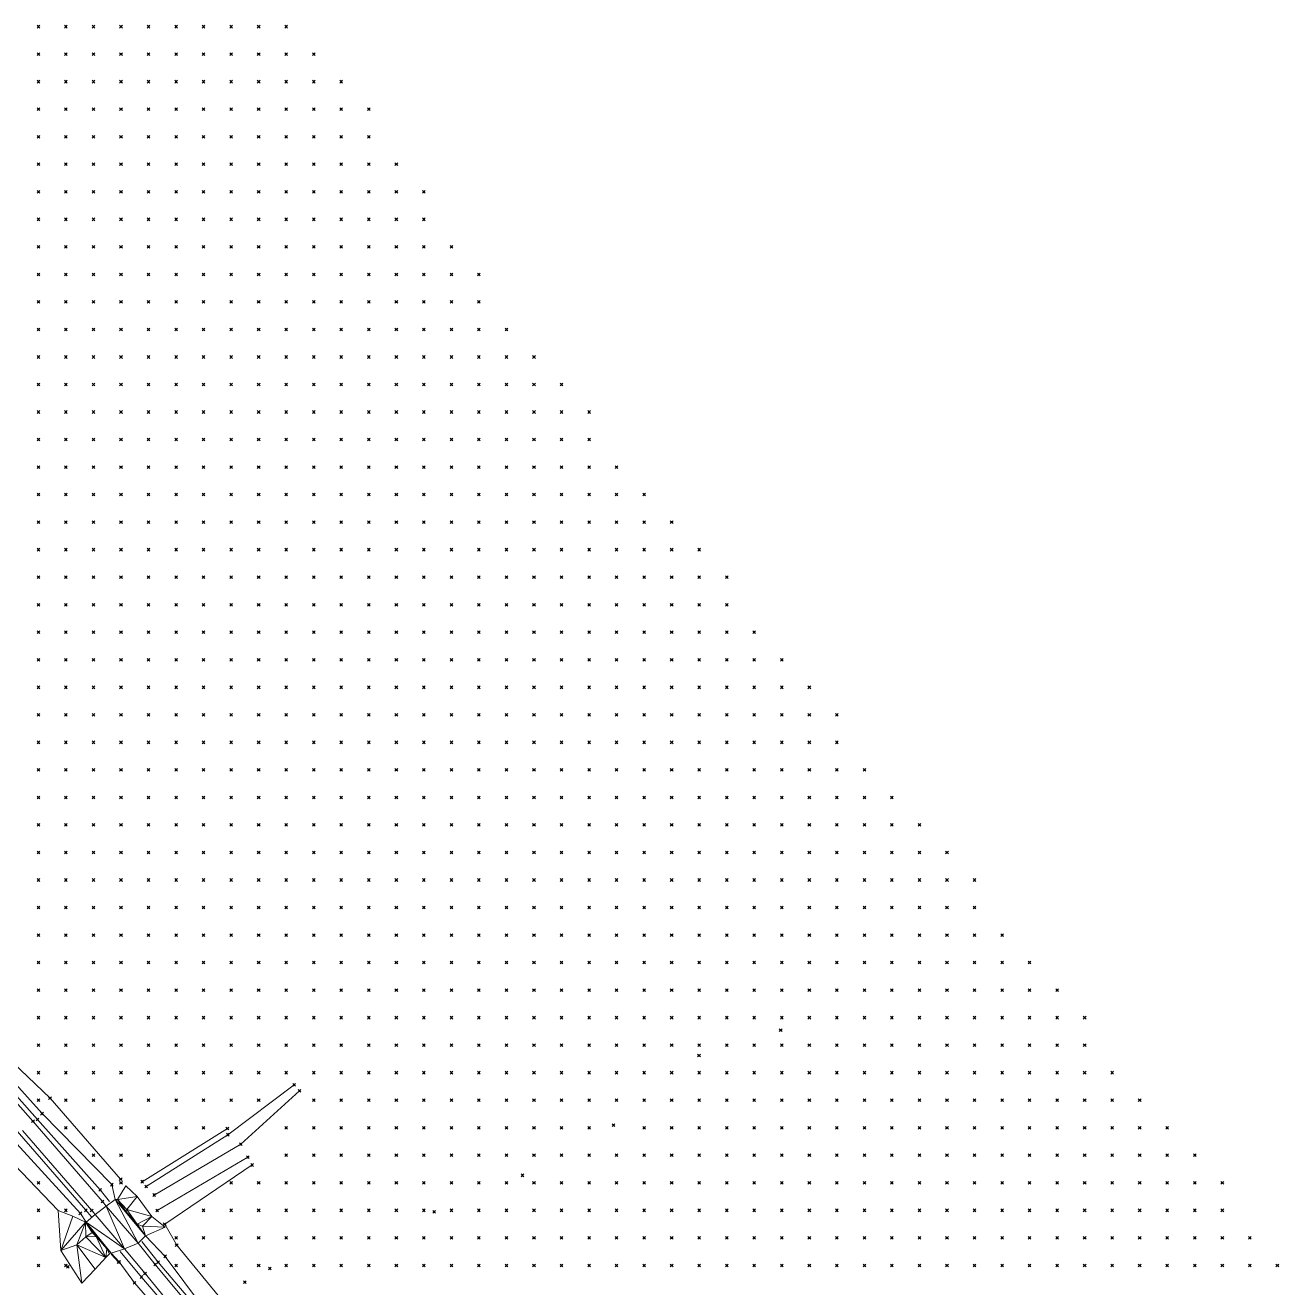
# Model space of a CAD drawing. Header units: metres. Extents: x 441556 to 446409, y 432338 to 461058.
# Drawn here: x 441931.6 to 442068.1, y 451917.7 to 452055.3 of the extents above; entities that cross this region are included whole.
import ezdxf

# ---------------------------------------------------------------- set-up
doc = ezdxf.new("R2010")
doc.units = ezdxf.units.M
doc.header["$MEASUREMENT"] = 0
doc.header["$PDMODE"] = 35
doc.header["$PDSIZE"] = 0.15
for name, color, linetype, lineweight in [('DTM-BRE-RevN2_UCGEN_MODEL', 5, 'Continuous', 0), ('DTM-BRE-RevN_GRP_CALE FERATA', 2, 'Continuous', 0), ('DTM-BRE-RevN_GRP_FIRUL APEI', 2, 'Continuous', 0), ('DTM-BRE-RevN_GRP_POD', 2, 'Continuous', 0), ('DTM-BRE-RevN_GRP_RAU', 2, 'Continuous', 0), ('DTM-BRE-RevN_GRP_TALUZ JOS', 2, 'Continuous', 0), ('DTM-BRE-RevN_GRP_TALUZ SUS', 2, 'Continuous', 0), ('DTM-BRE-RevN_YP_RevK_0YP', 1, 'Continuous', 0), ('DTM-BRE-RevN_YP_RevN', 1, 'Continuous', 30), ('DTM-NOK-RevN_LIDAR_co_lidar', 91, 'Continuous', 0), ('DTM-NOK-RevN_RTK', 32, 'Continuous', 0)]:
    doc.layers.add(name, color=color, linetype=linetype, lineweight=lineweight)

msp = doc.modelspace()

# ---------------------------------------------------------------- linework, layer by layer
at = {"layer": 'DTM-BRE-RevN2_UCGEN_MODEL'}
for points in [[(441941.62, 451927.352, 360.802), (441942.523, 451928.82, 360.574), (441943.789, 451927.661, 359.552)], [(441941.367, 451927.334, 361.214), (441940.386, 451926.61, 361.65), (441943.872, 451922.592, 361.688)], [(441942.551, 451926.062, 359.145), (441941.367, 451927.334, 361.214), (441941.62, 451927.352, 360.802)], [(441941.367, 451927.334, 361.214), (441943.872, 451922.592, 361.688), (441944.687, 451923.375, 361.2)], [(441942.551, 451926.062, 359.145), (441941.367, 451927.334, 361.214), (441944.687, 451923.375, 361.2)], [(441943.789, 451927.661, 359.552), (441942.664, 451926.247, 359.183), (441941.62, 451927.352, 360.802)], [(441941.62, 451927.352, 360.802), (441942.664, 451926.247, 359.183), (441942.551, 451926.062, 359.145)], [(441942.664, 451926.247, 359.183), (441943.789, 451927.661, 359.552), (441945.387, 451925.492, 359.364)], [(441935.173, 451926.157, 360.871), (441935.451, 451921.776, 358.366), (441936.764, 451925.532, 360.874)], [(441935.451, 451921.776, 358.366), (441938.135, 451924.892, 360.932), (441936.764, 451925.532, 360.874)], [(441939.19, 451925.725, 361.654), (441938.213, 451924.867, 361.218), (441942.386, 451921.984, 361.681)], [(441940.386, 451926.61, 361.65), (441939.19, 451925.725, 361.654), (441942.386, 451921.984, 361.681)], [(441942.386, 451921.984, 361.681), (441940.386, 451926.61, 361.65), (441943.872, 451922.592, 361.688)], [(441943.777, 451924.642, 359.118), (441942.551, 451926.062, 359.145), (441942.664, 451926.247, 359.183)], [(441943.777, 451924.642, 359.118), (441942.551, 451926.062, 359.145), (441944.687, 451923.375, 361.2)], [(441945.387, 451925.492, 359.364), (441943.777, 451924.642, 359.118), (441942.664, 451926.247, 359.183)], [(441945.387, 451925.492, 359.364), (441944.352, 451924.435, 359.238), (441943.777, 451924.642, 359.118)], [(441944.352, 451924.435, 359.238), (441945.387, 451925.492, 359.364), (441946.823, 451924.347, 361.043)], [(441937.182, 451922.415, 358.331), (441935.451, 451921.776, 358.366), (441938.135, 451924.892, 360.932)], [(441938.183, 451923.283, 358.402), (441937.182, 451922.415, 358.331), (441938.135, 451924.892, 360.932)], [(441938.213, 451924.867, 361.218), (441938.135, 451924.892, 360.932), (441938.866, 451923.744, 358.708)], [(441938.866, 451923.744, 358.708), (441938.135, 451924.892, 360.932), (441938.183, 451923.283, 358.402)], [(441940.956, 451921.492, 361.169), (441942.386, 451921.984, 361.681), (441938.213, 451924.867, 361.218)], [(441940.474, 451921.98, 358.492), (441940.956, 451921.492, 361.169), (441938.213, 451924.867, 361.218)], [(441938.213, 451924.867, 361.218), (441939.291, 451923.325, 358.752), (441940.474, 451921.98, 358.492)], [(441939.291, 451923.325, 358.752), (441938.866, 451923.744, 358.708), (441938.213, 451924.867, 361.218)], [(441944.352, 451924.435, 359.238), (441944.687, 451923.375, 361.2), (441943.777, 451924.642, 359.118)], [(441944.687, 451923.375, 361.2), (441944.352, 451924.435, 359.238), (441946.823, 451924.347, 361.043)], [(441940.36, 451921.038, 358.464), (441937.182, 451922.415, 358.331), (441938.183, 451923.283, 358.402)], [(441938.866, 451923.744, 358.708), (441939.291, 451923.325, 358.752), (441938.183, 451923.283, 358.402)], [(441939.291, 451923.325, 358.752), (441940.36, 451921.038, 358.464), (441938.183, 451923.283, 358.402)], [(441940.474, 451921.98, 358.492), (441940.36, 451921.038, 358.464), (441939.291, 451923.325, 358.752)], [(441937.182, 451922.415, 358.331), (441937.733, 451918.242, 358.432), (441935.451, 451921.776, 358.366)], [(441939.208, 451919.745, 358.492), (441937.733, 451918.242, 358.432), (441937.182, 451922.415, 358.331)], [(441939.208, 451919.745, 358.492), (441937.182, 451922.415, 358.331), (441940.36, 451921.038, 358.464)], [(441940.36, 451921.038, 358.464), (441940.474, 451921.98, 358.492), (441940.764, 451921.441, 358.719)], [(441940.956, 451921.492, 361.169), (441940.764, 451921.441, 358.719), (441940.474, 451921.98, 358.492)]]:
    msp.add_3dface(points, dxfattribs=at)
at = {"layer": 'DTM-BRE-RevN_GRP_CALE FERATA'}
for p, q in [((441924.395, 451944.933, 361.512), (441932.422, 451935.875, 361.552)), ((441932.422, 451935.875, 361.552), (441939.983, 451927.139, 361.634)), ((441938.816, 451926.144, 361.604), (441931.289, 451934.865, 361.566)), ((441939.983, 451927.139, 361.634), (441940.386, 451926.61, 361.65)), ((441939.19, 451925.725, 361.654), (441938.816, 451926.144, 361.604)), ((441944.629, 451919.269, 361.697), (441942.386, 451921.984, 361.681)), ((441943.872, 451922.592, 361.688), (441945.745, 451920.252, 361.714)), ((441945.745, 451920.252, 361.714), (441950.236, 451914.838, 361.68)), ((441949.115, 451913.843, 361.675), (441944.629, 451919.269, 361.697))]:
    msp.add_line(p, q, dxfattribs=at)
at = {"layer": 'DTM-BRE-RevN_GRP_FIRUL APEI'}
for p, q in [((441961.464, 451939.171, 363.512), (441955.053, 451933.384, 361.693)), ((441955.053, 451933.384, 361.693), (441945.619, 451927.832, 359.48))]:
    msp.add_line(p, q, dxfattribs=at)
at = {"layer": 'DTM-BRE-RevN_GRP_POD'}
for p, q in [((441938.213, 451924.867, 361.218), (441937.583, 451925.836, 360.895)), ((441941.823, 451920.556, 361.184), (441940.956, 451921.492, 361.169))]:
    msp.add_line(p, q, dxfattribs=at)
at = {"layer": 'DTM-BRE-RevN_GRP_RAU'}
for p, q in [((441960.868, 451939.839, 363.518), (441953.641, 451934.404, 361.78)), ((441953.641, 451934.404, 361.78), (441944.751, 451928.757, 359.699)), ((441955.836, 451931.962, 361.972), (441945.953, 451926.154, 359.562))]:
    msp.add_line(p, q, dxfattribs=at)
at = {"layer": 'DTM-BRE-RevN_GRP_TALUZ JOS'}
for p, q in [((441925.324, 451945.735, 361.128), (441933.409, 451936.698, 361.052)), ((441933.409, 451936.698, 361.052), (441941.022, 451928.963, 361.002)), ((441937.583, 451925.836, 360.895), (441929.852, 451934.264, 360.915)), ((441943.474, 451918.266, 361.182), (441941.823, 451920.556, 361.184)), ((441946.811, 451921.151, 361.162), (441951, 451915.557, 361.245)), ((441947.99, 451913.082, 361.202), (441943.474, 451918.266, 361.182))]:
    msp.add_line(p, q, dxfattribs=at)
at = {"layer": 'DTM-BRE-RevN_GRP_TALUZ SUS'}
for p, q in [((441932.908, 451936.055, 361.278), (441924.792, 451945.209, 361.317)), ((441939.742, 451928.404, 361.445), (441932.908, 451936.055, 361.278)), ((441953.597, 451935.072, 362.795), (441944.326, 451929.286, 360.66)), ((441930.705, 451934.804, 361.212), (441938.191, 451926.168, 361.412)), ((441956.299, 451931.104, 362.976), (441946.77, 451924.648, 361.181)), ((441940.754, 451927.144, 361.436), (441939.742, 451928.404, 361.445)), ((441938.191, 451926.168, 361.412), (441938.794, 451925.443, 361.411)), ((441946.069, 451920.528, 361.391), (441944.282, 451922.753, 361.406)), ((441941.92, 451921.685, 361.403), (441944.237, 451918.899, 361.398)), ((441950.703, 451915.04, 361.327), (441946.069, 451920.528, 361.391)), ((441944.237, 451918.899, 361.398), (441948.712, 451913.689, 361.355))]:
    msp.add_line(p, q, dxfattribs=at)
at = {"layer": 'DTM-BRE-RevN_YP_RevK_0YP'}
for p, q in [((441934.279, 451938.381, 362.046), (441925.955, 451946.355, 361.919)), ((441941.974, 451929.557, 361.007), (441934.279, 451938.381, 362.046)), ((441928.784, 451932.794, 360.762), (441935.173, 451926.157, 360.871)), ((441941.367, 451927.334, 361.214), (441941.022, 451928.963, 361.002)), ((441948.079, 451922.368, 361.608), (441946.77, 451924.648, 361.181)), ((441944.687, 451923.375, 361.2), (441946.811, 451921.151, 361.162)), ((441952.607, 451916.899, 362.294), (441948.079, 451922.368, 361.608))]:
    msp.add_line(p, q, dxfattribs=at)
at = {"layer": 'DTM-BRE-RevN_YP_RevN'}
msp.add_line((441941.735, 451920.507, 360.85), (441940.945, 451921.385, 359.426), dxfattribs=at)
at = {"layer": 'DTM-NOK-RevN_LIDAR_co_lidar'}
for p in [(441933.015, 452055.135, 414.56), (441936.014, 452055.135, 415.266), (441939.014, 452055.135, 413.991), (441942.013, 452055.135, 414.542), (441945.012, 452055.135, 414.851), (441948.012, 452055.135, 414.812), (441951.011, 452055.135, 415.49), (441954.011, 452055.135, 415.576), (441957.01, 452055.135, 416.649), (441960.009, 452055.135, 418.149), (441933.015, 452052.136, 412.038), (441936.014, 452052.136, 412.45), (441939.014, 452052.136, 411.665), (441942.013, 452052.136, 412), (441945.012, 452052.136, 412.941), (441948.012, 452052.136, 413.047), (441951.011, 452052.136, 414.37), (441954.011, 452052.136, 415.075), (441957.01, 452052.136, 416.332), (441960.009, 452052.136, 417.658), (441963.009, 452052.136, 417.973), (441933.015, 452049.136, 409.942), (441936.014, 452049.136, 410.897), (441939.014, 452049.136, 410.991), (441942.013, 452049.136, 411.181), (441945.012, 452049.136, 411.294), (441948.012, 452049.136, 411.591), (441951.011, 452049.136, 412.738), (441954.011, 452049.136, 413.819), (441957.01, 452049.136, 414.897), (441960.009, 452049.136, 416.356), (441963.009, 452049.136, 417.756), (441966.008, 452049.136, 417.94), (441933.015, 452046.137, 408.926), (441936.014, 452046.137, 409.014), (441939.014, 452046.137, 409.374), (441942.013, 452046.137, 410.432), (441945.012, 452046.137, 410.038), (441948.012, 452046.137, 410.558), (441951.011, 452046.137, 411.36), (441954.011, 452046.137, 412.25), (441957.01, 452046.137, 412.245), (441960.009, 452046.137, 414.327), (441963.009, 452046.137, 415.945), (441966.008, 452046.137, 417.405), (441969.007, 452046.137, 418.079), (441933.015, 452043.138, 407.864), (441936.014, 452043.138, 408.947), (441939.014, 452043.138, 408.967), (441942.013, 452043.138, 409.048), (441945.012, 452043.138, 409.253), (441948.012, 452043.138, 409.822), (441951.011, 452043.138, 410.898), (441954.011, 452043.138, 412.305), (441957.01, 452043.138, 412.257), (441960.009, 452043.138, 412.683), (441963.009, 452043.138, 413.537), (441966.008, 452043.138, 414.269), (441969.007, 452043.138, 414.773), (441933.015, 452040.138, 408.172), (441936.014, 452040.138, 408.244), (441939.014, 452040.138, 408.278), (441942.013, 452040.138, 408.377), (441945.012, 452040.138, 408.312), (441948.012, 452040.138, 408.389), (441951.011, 452040.138, 409.007), (441954.011, 452040.138, 410.968), (441957.01, 452040.138, 411.492), (441960.009, 452040.138, 411.544), (441963.009, 452040.138, 411.712), (441966.008, 452040.138, 413.275), (441969.007, 452040.138, 413.08), (441972.007, 452040.138, 414.856), (441933.015, 452037.139, 406.384), (441936.014, 452037.139, 408.115), (441939.014, 452037.139, 408.097), (441942.013, 452037.139, 408.083), (441945.012, 452037.139, 408.079), (441948.012, 452037.139, 407.984), (441951.011, 452037.139, 408.322), (441954.011, 452037.139, 409.278), (441957.01, 452037.139, 410.984), (441960.009, 452037.139, 411.063), (441963.009, 452037.139, 411.134), (441966.008, 452037.139, 412.695), (441969.007, 452037.139, 412.612), (441972.007, 452037.139, 414.395), (441975.006, 452037.139, 415.703), (441933.015, 452034.14, 403.721), (441936.014, 452034.14, 406.342), (441939.014, 452034.14, 408.038), (441942.013, 452034.14, 408.118), (441945.012, 452034.14, 408.133), (441948.012, 452034.14, 407.965), (441951.011, 452034.14, 407.878), (441954.011, 452034.14, 408.097), (441957.01, 452034.14, 410.529), (441960.009, 452034.14, 410.644), (441963.009, 452034.14, 410.699), (441966.008, 452034.14, 411.606), (441969.007, 452034.14, 412.052), (441972.007, 452034.14, 413.132), (441975.006, 452034.14, 414.326), (441933.015, 452031.14, 401.617), (441936.014, 452031.14, 403.634), (441939.014, 452031.14, 406.154), (441942.013, 452031.14, 407.512), (441945.012, 452031.14, 407.747), (441948.012, 452031.14, 407.644), (441951.011, 452031.14, 407.529), (441954.011, 452031.14, 408.008), (441957.01, 452031.14, 409.492), (441960.009, 452031.14, 410.255), (441963.009, 452031.14, 410.744), (441966.008, 452031.14, 410.941), (441969.007, 452031.14, 410.78), (441972.007, 452031.14, 410.816), (441975.006, 452031.14, 412.414), (441978.005, 452031.14, 414.373), (441933.015, 452028.141, 399.068), (441936.014, 452028.141, 401.158), (441939.014, 452028.141, 404.048), (441942.013, 452028.141, 406.896), (441945.012, 452028.141, 407.359), (441948.012, 452028.141, 407.427), (441951.011, 452028.141, 407.501), (441954.011, 452028.141, 407.286), (441957.01, 452028.141, 408.664), (441960.009, 452028.141, 410.28), (441963.009, 452028.141, 410.737), (441966.008, 452028.141, 410.158), (441969.007, 452028.141, 410.226), (441972.007, 452028.141, 409.879), (441975.006, 452028.141, 410.127), (441978.005, 452028.141, 411.575), (441981.005, 452028.141, 413.278), (441933.015, 452025.142, 397.859), (441936.014, 452025.142, 399.049), (441939.014, 452025.142, 401.021), (441942.013, 452025.142, 404.31), (441945.012, 452025.142, 406.563), (441948.012, 452025.142, 406.764), (441951.011, 452025.142, 405.643), (441954.011, 452025.142, 405.075), (441957.01, 452025.142, 405.526), (441960.009, 452025.142, 406.767), (441963.009, 452025.142, 408.552), (441966.008, 452025.142, 408.854), (441969.007, 452025.142, 409.199), (441972.007, 452025.142, 409.298), (441975.006, 452025.142, 409.267), (441978.005, 452025.142, 409.809), (441981.005, 452025.142, 411.12), (441933.015, 452022.142, 397.564), (441936.014, 452022.142, 398.403), (441939.014, 452022.142, 400.206), (441942.013, 452022.142, 402.43), (441945.012, 452022.142, 405.11), (441948.012, 452022.142, 405.192), (441951.011, 452022.142, 403.513), (441954.011, 452022.142, 401.746), (441957.01, 452022.142, 401.706), (441960.009, 452022.142, 402.237), (441963.009, 452022.142, 405.589), (441966.008, 452022.142, 407.485), (441969.007, 452022.142, 408.274), (441972.007, 452022.142, 408.9), (441975.006, 452022.142, 409.097), (441978.005, 452022.142, 409.24), (441981.005, 452022.142, 410.096), (441984.004, 452022.142, 411.379), (441933.015, 452019.143, 397.606), (441936.014, 452019.143, 398.487), (441939.014, 452019.143, 399.886), (441942.013, 452019.143, 401.709), (441945.012, 452019.143, 404.537), (441948.012, 452019.143, 404.588), (441951.011, 452019.143, 401.829), (441954.011, 452019.143, 400.303), (441957.01, 452019.143, 400.394), (441960.009, 452019.143, 401.224), (441963.009, 452019.143, 403.64), (441966.008, 452019.143, 405.623), (441969.007, 452019.143, 406.363), (441972.007, 452019.143, 407.778), (441975.006, 452019.143, 408.433), (441978.005, 452019.143, 408.728), (441981.005, 452019.143, 409.5), (441984.004, 452019.143, 410.707), (441987.003, 452019.143, 411.485), (441933.015, 452016.144, 398.2), (441936.014, 452016.144, 398.983), (441939.014, 452016.144, 399.152), (441942.013, 452016.144, 400.575), (441945.012, 452016.144, 404.11), (441948.012, 452016.144, 404.152), (441951.011, 452016.144, 400.713), (441954.011, 452016.144, 399.963), (441957.01, 452016.144, 400.279), (441960.009, 452016.144, 401.929), (441963.009, 452016.144, 402.834), (441966.008, 452016.144, 404.187), (441969.007, 452016.144, 405.021), (441972.007, 452016.144, 406.763), (441975.006, 452016.144, 407.479), (441978.005, 452016.144, 408.038), (441981.005, 452016.144, 408.833), (441984.004, 452016.144, 409.791), (441987.003, 452016.144, 410.447), (441990.003, 452016.144, 410.452), (441933.015, 452013.144, 398.44), (441936.014, 452013.144, 398.753), (441939.014, 452013.144, 398.125), (441942.013, 452013.144, 399.303), (441945.012, 452013.144, 402.752), (441948.012, 452013.144, 402.472), (441951.011, 452013.144, 400.634), (441954.011, 452013.144, 399.746), (441957.01, 452013.144, 400.201), (441960.009, 452013.144, 401.852), (441963.009, 452013.144, 402.49), (441966.008, 452013.144, 403.277), (441969.007, 452013.144, 404.373), (441972.007, 452013.144, 405.561), (441975.006, 452013.144, 406.118), (441978.005, 452013.144, 406.593), (441981.005, 452013.144, 407.155), (441984.004, 452013.144, 408.254), (441987.003, 452013.144, 409.274), (441990.003, 452013.144, 409.427), (441993.002, 452013.144, 409.303), (441933.015, 452010.145, 397.351), (441936.014, 452010.145, 396.971), (441939.014, 452010.145, 397.128), (441942.013, 452010.145, 398.368), (441945.012, 452010.145, 401.586), (441948.012, 452010.145, 401.938), (441951.011, 452010.145, 401.26), (441954.011, 452010.145, 400.13), (441957.01, 452010.145, 400.427), (441960.009, 452010.145, 401.288), (441963.009, 452010.145, 402.269), (441966.008, 452010.145, 402.78), (441969.007, 452010.145, 403.597), (441972.007, 452010.145, 404.082), (441975.006, 452010.145, 404.336), (441978.005, 452010.145, 404.464), (441981.005, 452010.145, 404.803), (441984.004, 452010.145, 406.12), (441987.003, 452010.145, 407.847), (441990.003, 452010.145, 408.684), (441993.002, 452010.145, 408.695), (441933.015, 452007.146, 395.013), (441936.014, 452007.146, 394.853), (441939.014, 452007.146, 396.334), (441942.013, 452007.146, 398.25), (441945.012, 452007.146, 401.094), (441948.012, 452007.146, 402.368), (441951.011, 452007.146, 401.605), (441954.011, 452007.146, 400.874), (441957.01, 452007.146, 400.664), (441960.009, 452007.146, 400.798), (441963.009, 452007.146, 401.52), (441966.008, 452007.146, 402.228), (441969.007, 452007.146, 402.846), (441972.007, 452007.146, 403.083), (441975.006, 452007.146, 403.073), (441978.005, 452007.146, 402.992), (441981.005, 452007.146, 403.234), (441984.004, 452007.146, 404.41), (441987.003, 452007.146, 406.485), (441990.003, 452007.146, 408.067), (441993.002, 452007.146, 408.357), (441996.001, 452007.146, 408.171), (441933.015, 452004.146, 391.666), (441936.014, 452004.146, 393.424), (441939.014, 452004.146, 395.313), (441942.013, 452004.146, 398.249), (441945.012, 452004.146, 400.265), (441948.012, 452004.146, 401.731), (441951.011, 452004.146, 401.142), (441954.011, 452004.146, 400.783), (441957.01, 452004.146, 400.071), (441960.009, 452004.146, 399.446), (441963.009, 452004.146, 399.742), (441966.008, 452004.146, 400.845), (441969.007, 452004.146, 402.077), (441972.007, 452004.146, 402.502), (441975.006, 452004.146, 402.652), (441978.005, 452004.146, 402.609), (441981.005, 452004.146, 402.515), (441984.004, 452004.146, 403.1), (441987.003, 452004.146, 404.837), (441990.003, 452004.146, 406.888), (441993.002, 452004.146, 407.897), (441996.001, 452004.146, 407.716), (441999.001, 452004.146, 407.397), (441933.015, 452001.147, 388.277), (441936.014, 452001.147, 392.732), (441939.014, 452001.147, 394.233), (441942.013, 452001.147, 396.967), (441945.012, 452001.147, 398.889), (441948.012, 452001.147, 400.46), (441951.011, 452001.147, 400.22), (441954.011, 452001.147, 399.73), (441957.01, 452001.147, 398.2), (441960.009, 452001.147, 397.256), (441963.009, 452001.147, 397.609), (441966.008, 452001.147, 398.541), (441969.007, 452001.147, 400.014), (441972.007, 452001.147, 401.377), (441975.006, 452001.147, 402.159), (441978.005, 452001.147, 402.387), (441981.005, 452001.147, 401.989), (441984.004, 452001.147, 401.757), (441987.003, 452001.147, 402.551), (441990.003, 452001.147, 404.275), (441993.002, 452001.147, 406.103), (441996.001, 452001.147, 407.049), (441999.001, 452001.147, 406.986), (442002, 452001.147, 406.51), (441933.015, 451998.148, 388.55), (441936.014, 451998.148, 393.164), (441939.014, 451998.148, 393.775), (441942.013, 451998.148, 395.592), (441945.012, 451998.148, 397.482), (441948.012, 451998.148, 398.556), (441951.011, 451998.148, 399.085), (441954.011, 451998.148, 398.715), (441957.01, 451998.148, 396.381), (441960.009, 451998.148, 396.234), (441963.009, 451998.148, 396.315), (441966.008, 451998.148, 396.514), (441969.007, 451998.148, 397.264), (441972.007, 451998.148, 399.336), (441975.006, 451998.148, 400.95), (441978.005, 451998.148, 401.725), (441981.005, 451998.148, 401.63), (441984.004, 451998.148, 401.202), (441987.003, 451998.148, 401.058), (441990.003, 451998.148, 401.406), (441993.002, 451998.148, 402.865), (441996.001, 451998.148, 404.781), (441999.001, 451998.148, 405.355), (442002, 451998.148, 405.365), (442004.999, 451998.148, 404.411), (441933.015, 451995.148, 392.653), (441936.014, 451995.148, 393.835), (441939.014, 451995.148, 393.679), (441942.013, 451995.148, 394.561), (441945.012, 451995.148, 396.309), (441948.012, 451995.148, 397.392), (441951.011, 451995.148, 397.414), (441954.011, 451995.148, 397.382), (441957.01, 451995.148, 396.259), (441960.009, 451995.148, 396.187), (441963.009, 451995.148, 396.285), (441966.008, 451995.148, 396.547), (441969.007, 451995.148, 397.27), (441972.007, 451995.148, 398.026), (441975.006, 451995.148, 399.311), (441978.005, 451995.148, 400.482), (441981.005, 451995.148, 400.873), (441984.004, 451995.148, 400.43), (441987.003, 451995.148, 399.78), (441990.003, 451995.148, 399.964), (441993.002, 451995.148, 401.043), (441996.001, 451995.148, 401.962), (441999.001, 451995.148, 402.888), (442002, 451995.148, 404.323), (442004.999, 451995.148, 403.843), (442007.999, 451995.148, 403.348), (441933.015, 451992.149, 391.282), (441936.014, 451992.149, 393.442), (441939.014, 451992.149, 393.055), (441942.013, 451992.149, 393.277), (441945.012, 451992.149, 394.66), (441948.012, 451992.149, 396.066), (441951.011, 451992.149, 396.097), (441954.011, 451992.149, 396.005), (441957.01, 451992.149, 396.128), (441960.009, 451992.149, 396.105), (441963.009, 451992.149, 396.037), (441966.008, 451992.149, 396.074), (441969.007, 451992.149, 396.859), (441972.007, 451992.149, 397.483), (441975.006, 451992.149, 397.717), (441978.005, 451992.149, 398.871), (441981.005, 451992.149, 399.42), (441984.004, 451992.149, 398.888), (441987.003, 451992.149, 398.594), (441990.003, 451992.149, 398.815), (441993.002, 451992.149, 399.285), (441996.001, 451992.149, 400.11), (441999.001, 451992.149, 400.944), (442002, 451992.149, 400.831), (442004.999, 451992.149, 399.179), (442007.999, 451992.149, 397.858), (441933.015, 451989.149, 388.543), (441936.014, 451989.149, 391.974), (441939.014, 451989.149, 391.484), (441942.013, 451989.149, 392.302), (441945.012, 451989.149, 391.903), (441948.012, 451989.149, 394.412), (441951.011, 451989.149, 394.066), (441954.011, 451989.149, 395.187), (441957.01, 451989.149, 395.863), (441960.009, 451989.149, 396.007), (441963.009, 451989.149, 396.01), (441966.008, 451989.149, 395.922), (441969.007, 451989.149, 395.674), (441972.007, 451989.149, 395.506), (441975.006, 451989.149, 395.246), (441978.005, 451989.149, 396.397), (441981.005, 451989.149, 397.695), (441984.004, 451989.149, 397.914), (441987.003, 451989.149, 397.89), (441990.003, 451989.149, 398.136), (441993.002, 451989.149, 398.073), (441996.001, 451989.149, 397.471), (441999.001, 451989.149, 396.542), (442002, 451989.149, 394.995), (442004.999, 451989.149, 393.155), (442007.999, 451989.149, 391.31), (442010.998, 451989.149, 390.9), (441933.015, 451986.15, 385.237), (441936.014, 451986.15, 387.687), (441939.014, 451986.15, 391.21), (441942.013, 451986.15, 390.802), (441945.012, 451986.15, 390.427), (441948.012, 451986.15, 391.956), (441951.011, 451986.15, 392.846), (441954.011, 451986.15, 393.859), (441957.01, 451986.15, 394.611), (441960.009, 451986.15, 395.462), (441963.009, 451986.15, 395.634), (441966.008, 451986.15, 395.308), (441969.007, 451986.15, 394.713), (441972.007, 451986.15, 393.845), (441975.006, 451986.15, 393.992), (441978.005, 451986.15, 395.27), (441981.005, 451986.15, 396.764), (441984.004, 451986.15, 397.159), (441987.003, 451986.15, 396.763), (441990.003, 451986.15, 396.428), (441993.002, 451986.15, 395.822), (441996.001, 451986.15, 394.413), (441999.001, 451986.15, 392.381), (442002, 451986.15, 390.933), (442004.999, 451986.15, 390.113), (442007.999, 451986.15, 389.037), (442010.998, 451986.15, 388.935), (442013.997, 451986.15, 389.205), (441933.015, 451983.151, 382.599), (441936.014, 451983.151, 384.376), (441939.014, 451983.151, 386.272), (441942.013, 451983.151, 386.646), (441945.012, 451983.151, 387.492), (441948.012, 451983.151, 388.349), (441951.011, 451983.151, 389.56), (441954.011, 451983.151, 391.388), (441957.01, 451983.151, 392.886), (441960.009, 451983.151, 394.63), (441963.009, 451983.151, 395.281), (441966.008, 451983.151, 395.035), (441969.007, 451983.151, 394.958), (441972.007, 451983.151, 394.473), (441975.006, 451983.151, 394.631), (441978.005, 451983.151, 395.01), (441981.005, 451983.151, 395.179), (441984.004, 451983.151, 394.553), (441987.003, 451983.151, 393.136), (441990.003, 451983.151, 391.847), (441993.002, 451983.151, 390.943), (441996.001, 451983.151, 390.049), (441999.001, 451983.151, 389.182), (442002, 451983.151, 388.521), (442004.999, 451983.151, 388.622), (442007.999, 451983.151, 388.577), (442010.998, 451983.151, 389.001), (442013.997, 451983.151, 389.071), (442016.997, 451983.151, 389.032), (441933.015, 451980.151, 378.963), (441936.014, 451980.151, 382.66), (441939.014, 451980.151, 383.833), (441942.013, 451980.151, 385.373), (441945.012, 451980.151, 385.251), (441948.012, 451980.151, 385.64), (441951.011, 451980.151, 385.616), (441954.011, 451980.151, 387.887), (441957.01, 451980.151, 385.317), (441960.009, 451980.151, 390.907), (441963.009, 451980.151, 393.867), (441966.008, 451980.151, 394.564), (441969.007, 451980.151, 395.105), (441972.007, 451980.151, 394.98), (441975.006, 451980.151, 394.283), (441978.005, 451980.151, 393.542), (441981.005, 451980.151, 392.516), (441984.004, 451980.151, 391.185), (441987.003, 451980.151, 389.065), (441990.003, 451980.151, 386.94), (441993.002, 451980.151, 386.369), (441996.001, 451980.151, 386.668), (441999.001, 451980.151, 386.653), (442002, 451980.151, 386.547), (442004.999, 451980.151, 387.812), (442007.999, 451980.151, 388.729), (442010.998, 451980.151, 389.437), (442013.997, 451980.151, 388.948), (442016.997, 451980.151, 388.411), (442019.996, 451980.151, 388.528), (441933.015, 451977.152, 377.598), (441936.014, 451977.152, 379.221), (441939.014, 451977.152, 381.035), (441942.013, 451977.152, 383.264), (441945.012, 451977.152, 385.483), (441948.012, 451977.152, 386.334), (441951.011, 451977.152, 385.648), (441954.011, 451977.152, 384.618), (441957.01, 451977.152, 383.669), (441960.009, 451977.152, 386.854), (441963.009, 451977.152, 391.211), (441966.008, 451977.152, 392.335), (441969.007, 451977.152, 393.991), (441972.007, 451977.152, 393.559), (441975.006, 451977.152, 392.009), (441978.005, 451977.152, 390.3), (441981.005, 451977.152, 388.914), (441984.004, 451977.152, 386.218), (441987.003, 451977.152, 384.168), (441990.003, 451977.152, 384.527), (441993.002, 451977.152, 384.774), (441996.001, 451977.152, 384.476), (441999.001, 451977.152, 384.845), (442002, 451977.152, 385.712), (442004.999, 451977.152, 387.136), (442007.999, 451977.152, 388.26), (442010.998, 451977.152, 388.767), (442013.997, 451977.152, 387.745), (442016.997, 451977.152, 387.332), (442019.996, 451977.152, 387.927), (441933.015, 451974.153, 376.178), (441936.014, 451974.153, 377.858), (441939.014, 451974.153, 379.84), (441942.013, 451974.153, 382.147), (441945.012, 451974.153, 385.136), (441948.012, 451974.153, 385.695), (441951.011, 451974.153, 385.044), (441954.011, 451974.153, 383.553), (441957.01, 451974.153, 381.903), (441960.009, 451974.153, 381.867), (441963.009, 451974.153, 386.538), (441966.008, 451974.153, 390.348), (441969.007, 451974.153, 389.012), (441972.007, 451974.153, 388.491), (441975.006, 451974.153, 387.414), (441978.005, 451974.153, 385.093), (441981.005, 451974.153, 382.846), (441984.004, 451974.153, 382.013), (441987.003, 451974.153, 382.686), (441990.003, 451974.153, 383.814), (441993.002, 451974.153, 384.416), (441996.001, 451974.153, 384.378), (441999.001, 451974.153, 384.157), (442002, 451974.153, 384.137), (442004.999, 451974.153, 385.108), (442007.999, 451974.153, 385.208), (442010.998, 451974.153, 385.318), (442013.997, 451974.153, 385.152), (442016.997, 451974.153, 386.741), (442019.996, 451974.153, 387.603), (442022.995, 451974.153, 387.726), (441933.015, 451971.153, 375.593), (441936.014, 451971.153, 377.043), (441939.014, 451971.153, 378.752), (441942.013, 451971.153, 380.818), (441945.012, 451971.153, 383.176), (441948.012, 451971.153, 384.57), (441951.011, 451971.153, 383.043), (441954.011, 451971.153, 381.798), (441957.01, 451971.153, 381.381), (441960.009, 451971.153, 381.347), (441963.009, 451971.153, 384.54), (441966.008, 451971.153, 385.465), (441969.007, 451971.153, 382.606), (441972.007, 451971.153, 381.513), (441975.006, 451971.153, 381.192), (441978.005, 451971.153, 379.234), (441981.005, 451971.153, 379.211), (441984.004, 451971.153, 379.995), (441987.003, 451971.153, 380.086), (441990.003, 451971.153, 381.125), (441993.002, 451971.153, 382.824), (441996.001, 451971.153, 383.798), (441999.001, 451971.153, 383.703), (442002, 451971.153, 383.219), (442004.999, 451971.153, 381.943), (442007.999, 451971.153, 382.134), (442010.998, 451971.153, 383.377), (442013.997, 451971.153, 384.296), (442016.997, 451971.153, 386.438), (442019.996, 451971.153, 387.284), (442022.995, 451971.153, 390.388), (442025.995, 451971.153, 392.477), (441933.015, 451968.154, 375.414), (441936.014, 451968.154, 376.944), (441939.014, 451968.154, 378.027), (441942.013, 451968.154, 378.857), (441945.012, 451968.154, 380.398), (441948.012, 451968.154, 381.727), (441951.011, 451968.154, 381.087), (441954.011, 451968.154, 380.692), (441957.01, 451968.154, 380.8), (441960.009, 451968.154, 381.007), (441963.009, 451968.154, 379.758), (441966.008, 451968.154, 376.013), (441969.007, 451968.154, 374.383), (441972.007, 451968.154, 375.32), (441975.006, 451968.154, 374.451), (441978.005, 451968.154, 375.125), (441981.005, 451968.154, 376.672), (441984.004, 451968.154, 377.553), (441987.003, 451968.154, 377.829), (441990.003, 451968.154, 377.445), (441993.002, 451968.154, 377.58), (441996.001, 451968.154, 379.717), (441999.001, 451968.154, 382.772), (442002, 451968.154, 383.595), (442004.999, 451968.154, 382.265), (442007.999, 451968.154, 381.245), (442010.998, 451968.154, 382.241), (442013.997, 451968.154, 383.873), (442016.997, 451968.154, 388.884), (442019.996, 451968.154, 392.052), (442022.995, 451968.154, 393.919), (442025.995, 451968.154, 395.446), (442028.994, 451968.154, 397.163), (441933.015, 451965.155, 374.708), (441936.014, 451965.155, 376.165), (441939.014, 451965.155, 377.949), (441942.013, 451965.155, 378.445), (441945.012, 451965.155, 378.85), (441948.012, 451965.155, 379.356), (441951.011, 451965.155, 379.405), (441954.011, 451965.155, 380.247), (441957.01, 451965.155, 380.448), (441960.009, 451965.155, 380.689), (441963.009, 451965.155, 376.438), (441966.008, 451965.155, 373.322), (441969.007, 451965.155, 371.944), (441972.007, 451965.155, 372.101), (441975.006, 451965.155, 371.975), (441978.005, 451965.155, 372.876), (441981.005, 451965.155, 373.884), (441984.004, 451965.155, 375.059), (441987.003, 451965.155, 375.51), (441990.003, 451965.155, 375.187), (441993.002, 451965.155, 375.531), (441996.001, 451965.155, 378.282), (441999.001, 451965.155, 384.331), (442002, 451965.155, 386.3), (442004.999, 451965.155, 385.331), (442007.999, 451965.155, 382.378), (442010.998, 451965.155, 382.071), (442013.997, 451965.155, 386.204), (442016.997, 451965.155, 391.848), (442019.996, 451965.155, 394.039), (442022.995, 451965.155, 394.927), (442025.995, 451965.155, 395.841), (442028.994, 451965.155, 397.365), (442031.993, 451965.155, 397.415), (441933.015, 451962.155, 373.663), (441936.014, 451962.155, 374.825), (441939.014, 451962.155, 376.186), (441942.013, 451962.155, 377.998), (441945.012, 451962.155, 377.912), (441948.012, 451962.155, 377.377), (441951.011, 451962.155, 378.206), (441954.011, 451962.155, 379.56), (441957.01, 451962.155, 380.01), (441960.009, 451962.155, 380.18), (441963.009, 451962.155, 376.53), (441966.008, 451962.155, 372.674), (441969.007, 451962.155, 371.006), (441972.007, 451962.155, 370.632), (441975.006, 451962.155, 370.678), (441978.005, 451962.155, 371.165), (441981.005, 451962.155, 371.833), (441984.004, 451962.155, 373.1), (441987.003, 451962.155, 374.679), (441990.003, 451962.155, 375.29), (441993.002, 451962.155, 376.176), (441996.001, 451962.155, 380.195), (441999.001, 451962.155, 385.85), (442002, 451962.155, 388.478), (442004.999, 451962.155, 387.088), (442007.999, 451962.155, 385.216), (442010.998, 451962.155, 386.79), (442013.997, 451962.155, 390.956), (442016.997, 451962.155, 392.275), (442019.996, 451962.155, 393.594), (442022.995, 451962.155, 394.832), (442025.995, 451962.155, 395.44), (442028.994, 451962.155, 397.373), (442031.993, 451962.155, 398.35), (442034.993, 451962.155, 399.728), (441933.015, 451959.156, 370.86), (441936.014, 451959.156, 371.041), (441939.014, 451959.156, 372.636), (441942.013, 451959.156, 375.085), (441945.012, 451959.156, 377.619), (441948.012, 451959.156, 377.447), (441951.011, 451959.156, 377.947), (441954.011, 451959.156, 379.024), (441957.01, 451959.156, 379.581), (441960.009, 451959.156, 377.149), (441963.009, 451959.156, 373.702), (441966.008, 451959.156, 371.552), (441969.007, 451959.156, 370.445), (441972.007, 451959.156, 370.209), (441975.006, 451959.156, 370.342), (441978.005, 451959.156, 370.533), (441981.005, 451959.156, 370.757), (441984.004, 451959.156, 371.696), (441987.003, 451959.156, 373.235), (441990.003, 451959.156, 374.485), (441993.002, 451959.156, 376.757), (441996.001, 451959.156, 381.598), (441999.001, 451959.156, 386.144), (442002, 451959.156, 387.756), (442004.999, 451959.156, 388.205), (442007.999, 451959.156, 388.846), (442010.998, 451959.156, 392.044), (442013.997, 451959.156, 392.885), (442016.997, 451959.156, 392.714), (442019.996, 451959.156, 393.966), (442022.995, 451959.156, 394.814), (442025.995, 451959.156, 396.111), (442028.994, 451959.156, 397.748), (442031.993, 451959.156, 399.684), (442034.993, 451959.156, 400.984), (441933.015, 451956.157, 365.591), (441936.014, 451956.157, 365.635), (441939.014, 451956.157, 369.153), (441942.013, 451956.157, 371.041), (441945.012, 451956.157, 373.854), (441948.012, 451956.157, 377.767), (441951.011, 451956.157, 376.73), (441954.011, 451956.157, 375.889), (441957.01, 451956.157, 375.411), (441960.009, 451956.157, 372.337), (441963.009, 451956.157, 370.422), (441966.008, 451956.157, 370.049), (441969.007, 451956.157, 369.84), (441972.007, 451956.157, 369.955), (441975.006, 451956.157, 370.216), (441978.005, 451956.157, 370.418), (441981.005, 451956.157, 370.473), (441984.004, 451956.157, 370.828), (441987.003, 451956.157, 372.106), (441990.003, 451956.157, 374.108), (441993.002, 451956.157, 376.625), (441996.001, 451956.157, 380.527), (441999.001, 451956.157, 385.171), (442002, 451956.157, 387.947), (442004.999, 451956.157, 390.127), (442007.999, 451956.157, 391.461), (442010.998, 451956.157, 393.668), (442013.997, 451956.157, 394.133), (442016.997, 451956.157, 394.399), (442019.996, 451956.157, 395.475), (442022.995, 451956.157, 395.95), (442025.995, 451956.157, 397.386), (442028.994, 451956.157, 398.308), (442031.993, 451956.157, 400.444), (442034.993, 451956.157, 401.867), (442037.992, 451956.157, 402.802), (441933.015, 451953.157, 362.663), (441936.014, 451953.157, 362.977), (441939.014, 451953.157, 365.525), (441942.013, 451953.157, 366.446), (441945.012, 451953.157, 369.715), (441948.012, 451953.157, 373.09), (441951.011, 451953.157, 371.676), (441954.011, 451953.157, 371.049), (441957.01, 451953.157, 369.251), (441960.009, 451953.157, 366.766), (441963.009, 451953.157, 367.3), (441966.008, 451953.157, 368.662), (441969.007, 451953.157, 368.898), (441972.007, 451953.157, 369.143), (441975.006, 451953.157, 369.539), (441978.005, 451953.157, 370.072), (441981.005, 451953.157, 370.349), (441984.004, 451953.157, 370.427), (441987.003, 451953.157, 371.554), (441990.003, 451953.157, 373.367), (441993.002, 451953.157, 375.508), (441996.001, 451953.157, 380.432), (441999.001, 451953.157, 386.953), (442002, 451953.157, 390.14), (442004.999, 451953.157, 392.391), (442007.999, 451953.157, 393.036), (442010.998, 451953.157, 393.928), (442013.997, 451953.157, 394.173), (442016.997, 451953.157, 394.654), (442019.996, 451953.157, 396.174), (442022.995, 451953.157, 397.149), (442025.995, 451953.157, 398.201), (442028.994, 451953.157, 399.03), (442031.993, 451953.157, 401), (442034.993, 451953.157, 401.983), (442037.992, 451953.157, 402.882), (442040.991, 451953.157, 403.508), (441933.015, 451950.158, 362.075), (441936.014, 451950.158, 362.267), (441939.014, 451950.158, 362.954), (441942.013, 451950.158, 363.756), (441945.012, 451950.158, 366.469), (441948.012, 451950.158, 367.419), (441951.011, 451950.158, 367.01), (441954.011, 451950.158, 366.219), (441957.01, 451950.158, 365.113), (441960.009, 451950.158, 364.241), (441963.009, 451950.158, 365.493), (441966.008, 451950.158, 367.291), (441969.007, 451950.158, 367.975), (441972.007, 451950.158, 368.334), (441975.006, 451950.158, 368.934), (441978.005, 451950.158, 369.637), (441981.005, 451950.158, 370.031), (441984.004, 451950.158, 370.17), (441987.003, 451950.158, 370.751), (441990.003, 451950.158, 372.092), (441993.002, 451950.158, 374.729), (441996.001, 451950.158, 380.923), (441999.001, 451950.158, 388.985), (442002, 451950.158, 391.732), (442004.999, 451950.158, 393.051), (442007.999, 451950.158, 393.545), (442010.998, 451950.158, 393.82), (442013.997, 451950.158, 393.763), (442016.997, 451950.158, 394.722), (442019.996, 451950.158, 396.143), (442022.995, 451950.158, 397.774), (442025.995, 451950.158, 398.695), (442028.994, 451950.158, 399.397), (442031.993, 451950.158, 400.411), (442034.993, 451950.158, 401.345), (442037.992, 451950.158, 402.823), (442040.991, 451950.158, 403.806), (442043.991, 451950.158, 404.51), (441933.015, 451947.159, 361.966), (441936.014, 451947.159, 362.006), (441939.014, 451947.159, 362.113), (441942.013, 451947.159, 362.533), (441945.012, 451947.159, 363.256), (441948.012, 451947.159, 364.306), (441951.011, 451947.159, 364.408), (441954.011, 451947.159, 363.871), (441957.01, 451947.159, 363.901), (441960.009, 451947.159, 364.116), (441963.009, 451947.159, 364.792), (441966.008, 451947.159, 366.078), (441969.007, 451947.159, 367.01), (441972.007, 451947.159, 367.918), (441975.006, 451947.159, 369.038), (441978.005, 451947.159, 369.548), (441981.005, 451947.159, 369.617), (441984.004, 451947.159, 369.868), (441987.003, 451947.159, 370.186), (441990.003, 451947.159, 371.87), (441993.002, 451947.159, 376.048), (441996.001, 451947.159, 383.012), (441999.001, 451947.159, 390.871), (442002, 451947.159, 392.285), (442004.999, 451947.159, 392.892), (442007.999, 451947.159, 393.165), (442010.998, 451947.159, 393.186), (442013.997, 451947.159, 393.692), (442016.997, 451947.159, 394.437), (442019.996, 451947.159, 395.142), (442022.995, 451947.159, 397.18), (442025.995, 451947.159, 398.518), (442028.994, 451947.159, 399.344), (442031.993, 451947.159, 399.909), (442034.993, 451947.159, 401.1), (442037.992, 451947.159, 403.114), (442040.991, 451947.159, 404.045), (442043.991, 451947.159, 404.435), (442046.99, 451947.159, 405.416), (441933.015, 451944.159, 362.322), (441936.014, 451944.159, 362.062), (441939.014, 451944.159, 362.043), (441942.013, 451944.159, 361.918), (441945.012, 451944.159, 361.367), (441948.012, 451944.159, 362.928), (441951.011, 451944.159, 363.134), (441954.011, 451944.159, 363.558), (441957.01, 451944.159, 363.841), (441960.009, 451944.159, 364.103), (441963.009, 451944.159, 364.478), (441966.008, 451944.159, 365.585), (441969.007, 451944.159, 366.357), (441972.007, 451944.159, 367.964), (441975.006, 451944.159, 369.063), (441978.005, 451944.159, 369.181), (441981.005, 451944.159, 369.186), (441984.004, 451944.159, 369.445), (441987.003, 451944.159, 370.555), (441990.003, 451944.159, 373.046), (441993.002, 451944.159, 378.033), (441996.001, 451944.159, 385.866), (441999.001, 451944.159, 391.723), (442002, 451944.159, 392.286), (442004.999, 451944.159, 392.65), (442007.999, 451944.159, 392.769), (442010.998, 451944.159, 392.695), (442013.997, 451944.159, 393.447), (442016.997, 451944.159, 393.73), (442019.996, 451944.159, 394.437), (442022.995, 451944.159, 396.544), (442025.995, 451944.159, 398.265), (442028.994, 451944.159, 399.138), (442031.993, 451944.159, 400.151), (442034.993, 451944.159, 401.327), (442037.992, 451944.159, 403.274), (442040.991, 451944.159, 404.029), (442043.991, 451944.159, 404.158), (442046.99, 451944.159, 405.255), (441933.015, 451941.16, 362.182), (441936.014, 451941.16, 362.101), (441939.014, 451941.16, 361.982), (441942.013, 451941.16, 361.753), (441945.012, 451941.16, 360.873), (441948.012, 451941.16, 361.631), (441951.011, 451941.16, 362.631), (441954.011, 451941.16, 363.104), (441957.01, 451941.16, 363.472), (441960.009, 451941.16, 363.701), (441963.009, 451941.16, 364.234), (441966.008, 451941.16, 365.121), (441969.007, 451941.16, 366.538), (441972.007, 451941.16, 368.148), (441975.006, 451941.16, 369.363), (441978.005, 451941.16, 370.061), (441981.005, 451941.16, 370.91), (441984.004, 451941.16, 371.702), (441987.003, 451941.16, 373.492), (441990.003, 451941.16, 375.705), (441993.002, 451941.16, 379.338), (441996.001, 451941.16, 385.742), (441999.001, 451941.16, 389.467), (442002, 451941.16, 391.525), (442004.999, 451941.16, 392.019), (442007.999, 451941.16, 392.182), (442010.998, 451941.16, 391.964), (442013.997, 451941.16, 392.437), (442016.997, 451941.16, 392.74), (442019.996, 451941.16, 393.898), (442022.995, 451941.16, 395.66), (442025.995, 451941.16, 397.123), (442028.994, 451941.16, 398.357), (442031.993, 451941.16, 399.736), (442034.993, 451941.16, 400.986), (442037.992, 451941.16, 402.782), (442040.991, 451941.16, 403.598), (442043.991, 451941.16, 403.284), (442046.99, 451941.16, 404.418), (442049.989, 451941.16, 405.685), (441933.015, 451938.161, 361.256), (441936.014, 451938.161, 361.693), (441939.014, 451938.161, 361.624), (441942.013, 451938.161, 361.28), (441945.012, 451938.161, 360.356), (441948.012, 451938.161, 360.396), (441951.011, 451938.161, 362.075), (441954.011, 451938.161, 362.545), (441957.01, 451938.161, 362.898), (441963.009, 451938.161, 363.845), (441966.008, 451938.161, 364.247), (441969.007, 451938.161, 367.23), (441972.007, 451938.161, 369.309), (441975.006, 451938.161, 371.513), (441978.005, 451938.161, 372.996), (441981.005, 451938.161, 374.397), (441984.004, 451938.161, 375.983), (441987.003, 451938.161, 377.386), (441990.003, 451938.161, 378.304), (441993.002, 451938.161, 379.972), (441996.001, 451938.161, 383.3), (441999.001, 451938.161, 386.426), (442002, 451938.161, 390.065), (442004.999, 451938.161, 390.966), (442007.999, 451938.161, 390.867), (442010.998, 451938.161, 390.322), (442013.997, 451938.161, 391.064), (442016.997, 451938.161, 391.203), (442019.996, 451938.161, 392.069), (442022.995, 451938.161, 393.386), (442025.995, 451938.161, 394.667), (442028.994, 451938.161, 396.37), (442031.993, 451938.161, 398.256), (442034.993, 451938.161, 399.631), (442037.992, 451938.161, 401.293), (442040.991, 451938.161, 402.389), (442043.991, 451938.161, 401.836), (442046.99, 451938.161, 402.524), (442049.989, 451938.161, 404.023), (442052.989, 451938.161, 404.956), (441936.014, 451935.161, 361.063), (441939.014, 451935.161, 361.135), (441942.013, 451935.161, 360.667), (441945.012, 451935.161, 359.966), (441948.012, 451935.161, 360.139), (441951.011, 451935.161, 361.513), (441960.009, 451935.161, 363.15), (441963.009, 451935.161, 363.734), (441966.008, 451935.161, 364.494), (441969.007, 451935.161, 368.393), (441972.007, 451935.161, 372.01), (441975.006, 451935.161, 374.097), (441978.005, 451935.161, 374.891), (441981.005, 451935.161, 376.117), (441984.004, 451935.161, 377.703), (441987.003, 451935.161, 378.573), (441990.003, 451935.161, 378.913), (441993.002, 451935.161, 379.685), (441999.001, 451935.161, 385.125), (442002, 451935.161, 388.752), (442004.999, 451935.161, 389.592), (442007.999, 451935.161, 389.688), (442010.998, 451935.161, 389.216), (442013.997, 451935.161, 390.238), (442016.997, 451935.161, 390.394), (442019.996, 451935.161, 390.579), (442022.995, 451935.161, 391.475), (442025.995, 451935.161, 392.88), (442028.994, 451935.161, 394.042), (442031.993, 451935.161, 395.858), (442034.993, 451935.161, 397.304), (442037.992, 451935.161, 399.15), (442040.991, 451935.161, 401.044), (442043.991, 451935.161, 401.319), (442046.99, 451935.161, 401.247), (442049.989, 451935.161, 402.166), (442052.989, 451935.161, 403.234), (442055.988, 451935.161, 404.113), (441939.014, 451932.162, 361.037), (441942.013, 451932.162, 360.338), (441945.012, 451932.162, 359.792), (441960.009, 451932.162, 363.17), (441963.009, 451932.162, 363.69), (441966.008, 451932.162, 365.014), (441969.007, 451932.162, 369.906), (441972.007, 451932.162, 373.77), (441975.006, 451932.162, 374.818), (441978.005, 451932.162, 375.64), (441981.005, 451932.162, 377.229), (441984.004, 451932.162, 378.632), (441987.003, 451932.162, 379.441), (441990.003, 451932.162, 379.769), (441993.002, 451932.162, 379.915), (441996.001, 451932.162, 381.073), (441999.001, 451932.162, 384.211), (442002, 451932.162, 387.577), (442004.999, 451932.162, 388.531), (442007.999, 451932.162, 388.991), (442010.998, 451932.162, 389.207), (442013.997, 451932.162, 389.668), (442016.997, 451932.162, 390.093), (442019.996, 451932.162, 390.295), (442022.995, 451932.162, 390.591), (442025.995, 451932.162, 391.645), (442028.994, 451932.162, 393.071), (442031.993, 451932.162, 393.509), (442034.993, 451932.162, 395.216), (442037.992, 451932.162, 397.701), (442040.991, 451932.162, 400.184), (442043.991, 451932.162, 401.003), (442046.99, 451932.162, 401.278), (442049.989, 451932.162, 401.804), (442052.989, 451932.162, 402.403), (442055.988, 451932.162, 403.315), (442058.988, 451932.162, 404.399), (441933.015, 451929.163, 360.849), (441942.013, 451929.163, 360.551), (441954.011, 451929.163, 361.472), (441957.01, 451929.163, 361.934), (441960.009, 451929.163, 362.551), (441963.009, 451929.163, 364.162), (441966.008, 451929.163, 364.971), (441969.007, 451929.163, 370.954), (441972.007, 451929.163, 374.587), (441975.006, 451929.163, 375.433), (441978.005, 451929.163, 376.814), (441981.005, 451929.163, 378.143), (441984.004, 451929.163, 379.64), (441987.003, 451929.163, 380.99), (441990.003, 451929.163, 381.126), (441993.002, 451929.163, 380.801), (441996.001, 451929.163, 380.987), (441999.001, 451929.163, 382.272), (442002, 451929.163, 384.779), (442004.999, 451929.163, 387.276), (442007.999, 451929.163, 387.594), (442010.998, 451929.163, 387.76), (442013.997, 451929.163, 388.7), (442016.997, 451929.163, 389.419), (442019.996, 451929.163, 390.02), (442022.995, 451929.163, 390.121), (442025.995, 451929.163, 391.185), (442028.994, 451929.163, 392.691), (442031.993, 451929.163, 393.196), (442034.993, 451929.163, 394.918), (442037.992, 451929.163, 396.941), (442040.991, 451929.163, 399.358), (442043.991, 451929.163, 400.78), (442046.99, 451929.163, 401.385), (442049.989, 451929.163, 401.755), (442052.989, 451929.163, 402.43), (442055.988, 451929.163, 403.287), (442058.988, 451929.163, 403.827), (442061.987, 451929.163, 404.713), (441933.015, 451926.163, 359.956), (441936.014, 451926.163, 360.541), (441951.011, 451926.163, 360.174), (441954.011, 451926.163, 361.231), (441957.01, 451926.163, 362.836), (441960.009, 451926.163, 364.881), (441963.009, 451926.163, 366.411), (441966.008, 451926.163, 369.812), (441969.007, 451926.163, 372.494), (441972.007, 451926.163, 375.077), (441975.006, 451926.163, 376.145), (441978.005, 451926.163, 376.996), (441981.005, 451926.163, 378.325), (441984.004, 451926.163, 380.555), (441987.003, 451926.163, 382.082), (441990.003, 451926.163, 381.667), (441993.002, 451926.163, 380.793), (441996.001, 451926.163, 380.733), (441999.001, 451926.163, 381.758), (442002, 451926.163, 383.48), (442004.999, 451926.163, 385.839), (442007.999, 451926.163, 385.513), (442010.998, 451926.163, 385.571), (442013.997, 451926.163, 386.604), (442016.997, 451926.163, 387.825), (442019.996, 451926.163, 388.951), (442022.995, 451926.163, 389.93), (442025.995, 451926.163, 390.155), (442028.994, 451926.163, 391.053), (442031.993, 451926.163, 392.095), (442034.993, 451926.163, 393.996), (442037.992, 451926.163, 396.154), (442040.991, 451926.163, 398.709), (442043.991, 451926.163, 400.487), (442046.99, 451926.163, 400.915), (442049.989, 451926.163, 400.727), (442052.989, 451926.163, 401.576), (442055.988, 451926.163, 402.837), (442058.988, 451926.163, 403.358), (442061.987, 451926.163, 404.436), (441933.015, 451923.164, 358.09), (441948.012, 451923.164, 360.482), (441951.011, 451923.164, 360.447), (441954.011, 451923.164, 362.066), (441957.01, 451923.164, 364.803), (441960.009, 451923.164, 367.745), (441963.009, 451923.164, 369.083), (441966.008, 451923.164, 369.889), (441969.007, 451923.164, 371.01), (441972.007, 451923.164, 373.188), (441975.006, 451923.164, 375.562), (441978.005, 451923.164, 377.58), (441981.005, 451923.164, 378.906), (441984.004, 451923.164, 379.929), (441987.003, 451923.164, 380.527), (441990.003, 451923.164, 380.452), (441993.002, 451923.164, 380.243), (441996.001, 451923.164, 380.432), (441999.001, 451923.164, 381.365), (442002, 451923.164, 383.047), (442004.999, 451923.164, 384.937), (442007.999, 451923.164, 384.615), (442010.998, 451923.164, 384.074), (442013.997, 451923.164, 384.819), (442016.997, 451923.164, 386.162), (442019.996, 451923.164, 387.999), (442022.995, 451923.164, 389.018), (442025.995, 451923.164, 389.32), (442028.994, 451923.164, 389.634), (442031.993, 451923.164, 390.808), (442034.993, 451923.164, 393.286), (442037.992, 451923.164, 395.471), (442040.991, 451923.164, 397.366), (442043.991, 451923.164, 399.543), (442046.99, 451923.164, 400.219), (442049.989, 451923.164, 399.378), (442052.989, 451923.164, 399.929), (442055.988, 451923.164, 401.736), (442058.988, 451923.164, 402.694), (442061.987, 451923.164, 403.887), (442064.986, 451923.164, 405.422), (441933.015, 451920.165, 357.831), (441936.014, 451920.165, 358.086), (441948.012, 451920.165, 360.996), (441951.011, 451920.165, 361.155), (441954.011, 451920.165, 361.929), (441957.01, 451920.165, 365.541), (441960.009, 451920.165, 368.739), (441963.009, 451920.165, 370.171), (441966.008, 451920.165, 370.679), (441969.007, 451920.165, 371.168), (441972.007, 451920.165, 371.949), (441975.006, 451920.165, 374.293), (441978.005, 451920.165, 376.908), (441981.005, 451920.165, 378.424), (441984.004, 451920.165, 379.148), (441987.003, 451920.165, 379.209), (441990.003, 451920.165, 379.046), (441993.002, 451920.165, 379.342), (441996.001, 451920.165, 379.987), (441999.001, 451920.165, 381.015), (442002, 451920.165, 382.156), (442004.999, 451920.165, 383.791), (442007.999, 451920.165, 384.299), (442010.998, 451920.165, 384.132), (442013.997, 451920.165, 383.925), (442016.997, 451920.165, 385.231), (442019.996, 451920.165, 387.058), (442022.995, 451920.165, 388.411), (442025.995, 451920.165, 389.012), (442028.994, 451920.165, 389.182), (442031.993, 451920.165, 390.228), (442034.993, 451920.165, 392.139), (442037.992, 451920.165, 394.316), (442040.991, 451920.165, 396.425), (442043.991, 451920.165, 397.955), (442046.99, 451920.165, 398.736), (442049.989, 451920.165, 399.373), (442052.989, 451920.165, 400.342), (442055.988, 451920.165, 401.452), (442058.988, 451920.165, 402.445), (442061.987, 451920.165, 403.721), (442064.986, 451920.165, 405.299), (442067.986, 451920.165, 405.719)]:
    msp.add_point(p, dxfattribs=at)
at = {"layer": 'DTM-NOK-RevN_RTK'}
for p in [(442013.874, 451945.788, 393.562), (442004.977, 451943.026, 389.731), (441960.868, 451939.839, 363.518), (441961.464, 451939.171, 363.512), (441934.279, 451938.381, 362.046), (441933.409, 451936.698, 361.052), (441932.422, 451935.875, 361.552), (441932.908, 451936.055, 361.278), (441953.597, 451935.072, 362.795), (441995.668, 451935.436, 384.07), (441953.641, 451934.404, 361.78), (441955.053, 451933.384, 361.693), (441955.836, 451931.962, 361.972), (441956.299, 451931.104, 362.976), (441941.974, 451929.557, 361.007), (441985.737, 451929.978, 380.307), (441939.742, 451928.404, 361.445), (441941.022, 451928.963, 361.002), (441944.326, 451929.286, 360.66), (441944.751, 451928.757, 359.699), (441939.983, 451927.139, 361.634), (441945.619, 451927.832, 359.48), (441937.583, 451925.836, 360.895), (441938.191, 451926.168, 361.412), (441938.816, 451926.144, 361.604), (441945.953, 451926.154, 359.562), (441976.131, 451925.988, 377.69), (441946.77, 451924.648, 361.181), (441946.811, 451921.151, 361.162), (441948.079, 451922.368, 361.608), (441936.209, 451919.997, 358.002), (441941.735, 451920.507, 360.85), (441941.823, 451920.556, 361.184), (441945.745, 451920.252, 361.714), (441946.069, 451920.528, 361.391), (441958.219, 451919.815, 368.047), (441944.237, 451918.899, 361.398), (441944.629, 451919.269, 361.697), (441943.474, 451918.266, 361.182), (441955.492, 451918.326, 364.937)]:
    msp.add_point(p, dxfattribs=at)

doc.saveas('drawing.dxf')
